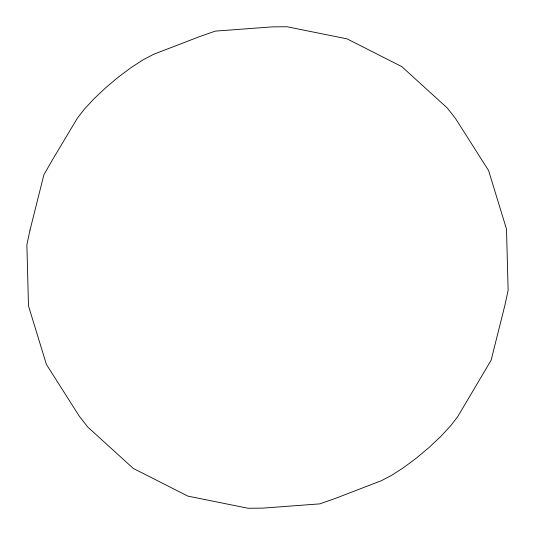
<?xml version="1.0" encoding="UTF-8"?>
<svg xmlns="http://www.w3.org/2000/svg" width="535" height="535" viewBox="0 0 535 535"><rect width="100%" height="100%" fill="white"/><g stroke="black" fill="none" stroke-linecap="round" stroke-linejoin="round"><path stroke-width="0.8" d="M30.02 230.05L26.877 244.789L28.495 305.92L46.405 364.422L79.381 416.324L87.753 427.03L133.262 468.426L187.925 496.126L248.006 508.25L262.585 508.136L319.723 503.883L335.458 498.366L381.448 480.671L391.847 475.2L403.785 467.483L416.457 458.054L428.99 447.548L440.532 436.68L450.309 426.194L457.639 416.805L491.123 360.209L504.98 304.95L508.123 290.211L506.505 229.08L488.595 170.578L455.619 118.676L447.247 107.97L401.738 66.574L347.075 38.874L286.994 26.75L272.415 26.864L215.277 31.117L199.542 36.634L153.552 54.329L143.153 59.8L131.215 67.517L118.543 76.946L106.01 87.452L94.468 98.32L84.691 108.806L77.361 118.195L52.356 160.005L43.877 174.791L30.02 230.05"/></g></svg>
